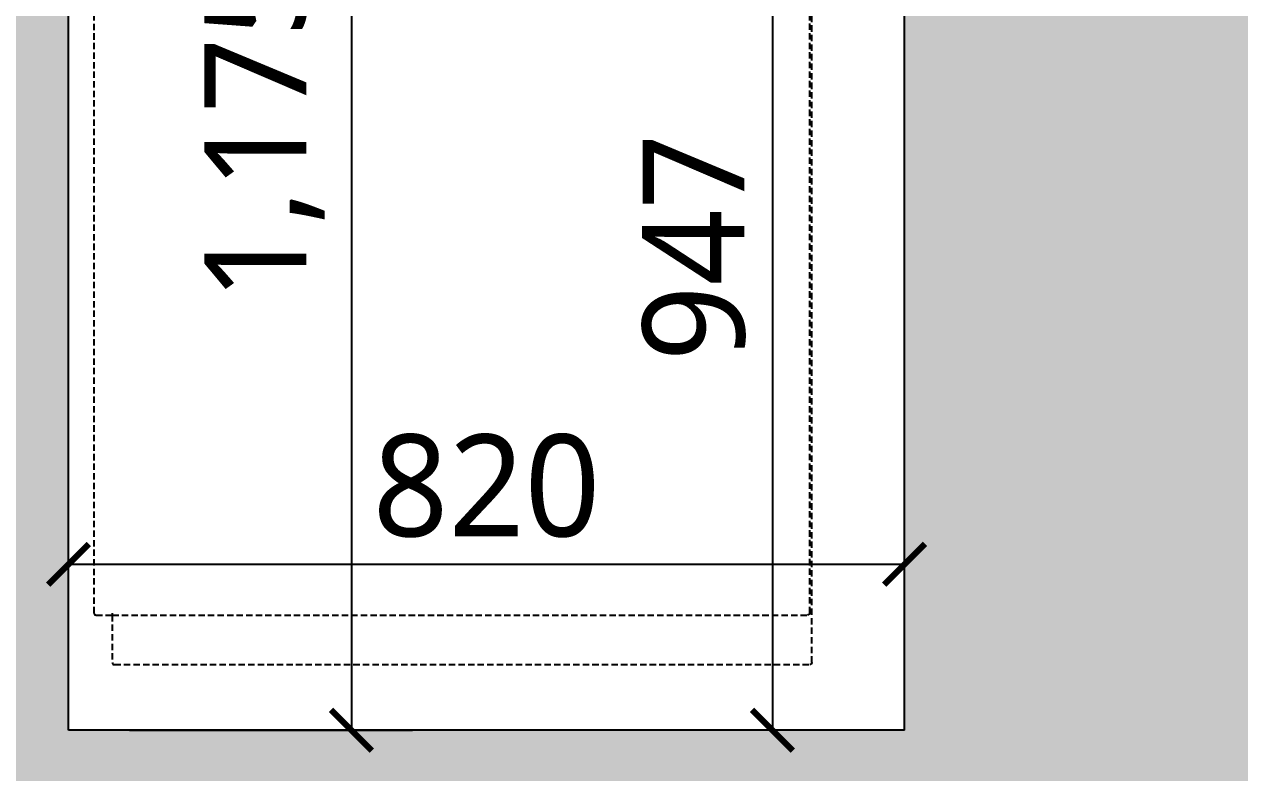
# Model space of a CAD drawing. Header units: millimetres. Extents: x 0 to 460473, y -68369 to 85219.
# Drawn here: x 222011 to 223203, y -31269 to -30536 of the extents above; entities that cross this region are included whole.
import ezdxf

# ---------------------------------------------------------------- set-up
doc = ezdxf.new("R2010")
doc.units = ezdxf.units.MM
doc.header["$LTSCALE"] = 50
doc.linetypes.add('HIDDEN2', pattern=[0.1875, 0.125, -0.0625])
for name, color, linetype in [('DIM', 7, 'Continuous'), ('ha', 8, 'Continuous'), ('hid', 8, 'HIDDEN2'), ('wall', 2, 'Continuous')]:
    doc.layers.add(name, color=color, linetype=linetype)
doc.styles.add('맑은 고딕', font='malgun.ttf')
doc.dimstyles.new('DH IN40', dxfattribs={"dimscale": 40, "dimtxt": 2.5, "dimasz": 1, "dimexe": 1.5, "dimexo": 1.5, "dimtad": 1, "dimdec": 7, "dimlunit": 6, "dimtxsty": '맑은 고딕', "dimblk": 'ARCHTICK', "dimcen": 2.5, "dimclrd": 256, "dimclre": 256, "dimclrt": 256, "dimadec": 0, "dimazin": 0, "dimtfac": 1, "dimtdec": 7, "dimtix": 1, "dimtmove": 0, "dimatfit": 3, "dimldrblk": 'ARCHTICK', "dimfxl": 1, "dimtfillclr": 1, "dimlwd": -1, "dimlwe": -1, "dimarcsym": 0})

# ---------------------------------------------------------------- blocks, each defined once
blk = doc.blocks.new('EWEDSF')
at = {"layer": 'ha', "transparency": 33554559}
h = blk.add_hatch(color=256, dxfattribs=at)
h.dxf.hatch_style = 1
h.paths.add_polyline_path([(221644, 39079.7), (221234, 39079.7), (221234, 28399.7), (221644, 28399.7), (221644, 28599.7), (221434, 28599.7), (221434, 29629.7), (222444, 29629.7), (222444, 29829.7), (221434, 29829.7), (221434, 34179.7), (222174, 34179.7), (222174, 34379.7), (221434, 34379.7), (221434, 36479.7), (222874, 36479.7), (222874, 34379.7), (222874, 34179.7), (224134, 34179.7), (224134, 34379.7), (223224, 34379.7), (223224, 37426.7), (223974, 37426.7), (223974, 37626.7), (222874, 37626.7), (222874, 36679.7), (222054, 36679.7), (222054, 37854.7), (221434, 37854.7), (221434, 38879.7), (221644, 38879.7)])
h.paths.add_polyline_path([(221434, 37754.7), (221954, 37754.7), (221954, 37454.7), (221954, 36679.7), (221434, 36679.7), (221434, 37454.7)], flags=16)
h.paths.add_polyline_path([(224484, 39079.2), (224244, 39079.2), (224244, 38879.7), (224484, 38879.7)])
h.paths.add_polyline_path([(226084, 37626.7), (225174, 37626.7), (225174, 37426.7), (226084, 37426.7)])
at = {"layer": 'wall', "color": 2}
for p, q in [((222054, 36679.7), (222054, 37854.7)), ((222874, 36679.7), (222874, 37626.7)), ((222054, 36679.7), (222054, 37242.2)), ((222874, 36679.7), (222054, 36679.7)), ((222874, 36679.7), (222454, 36679.7))]:
    blk.add_line(p, q, dxfattribs=at)
blk = doc.blocks.new('_ArchTick')
at = {"color": 0, "linetype": 'ByBlock', "const_width": 0.15}
blk.add_lwpolyline([(-0.5, -0.5), (0.5, 0.5)], dxfattribs=at)
blk = doc.blocks.new('*D484')
at = {"layer": 'Defpoints', "color": 0, "transparency": 16777216}
for p in [(222054, -30052.8), (222054, -31227.8), (222331.5, -31227.8)]:
    blk.add_point(p, dxfattribs=at)
at = {"layer": 'DIM', "transparency": 16777216}
for p, q in [((222114, -30052.8), (222391.5, -30052.8)), ((222331.5, -30052.8), (222331.5, -31227.8)), ((222114, -31227.8), (222391.5, -31227.8))]:
    blk.add_line(p, q, dxfattribs=at)
at = {"layer": 'DIM', "transparency": 16777216, "xscale": 40, "yscale": 40, "zscale": 40}
for p, rotation in [((222331.5, -30052.8), 90), ((222331.5, -31227.8), 270)]:
    blk.add_blockref('_ArchTick', p, dxfattribs=dict(at, rotation=rotation))
at = {"layer": 'DIM', "transparency": 16777216, "insert": (222246.2, -30640.3), "char_height": 100, "attachment_point": 5, "rotation": 90, "style": '맑은 고딕'}
blk.add_mtext('1,175', dxfattribs=at)
blk = doc.blocks.new('*D485')
at = {"layer": 'Defpoints', "color": 0, "transparency": 16777216}
for p in [(222874, -31065.1), (222054, -31227.8), (222874, -31227.8)]:
    blk.add_point(p, dxfattribs=at)
at = {"layer": 'DIM', "transparency": 16777216}
for p, q in [((222054, -31167.8), (222054, -31005.1)), ((222874, -31167.8), (222874, -31005.1)), ((222054, -31065.1), (222874, -31065.1))]:
    blk.add_line(p, q, dxfattribs=at)
at = {"layer": 'DIM', "transparency": 16777216, "xscale": 40, "yscale": 40, "zscale": 40, "rotation": 180}
blk.add_blockref('_ArchTick', (222054, -31065.1), dxfattribs=at)
at = {"layer": 'DIM', "transparency": 16777216, "xscale": 40, "yscale": 40, "zscale": 40}
blk.add_blockref('_ArchTick', (222874, -31065.1), dxfattribs=at)
at = {"layer": 'DIM', "transparency": 16777216, "insert": (222464, -30988.4), "char_height": 100, "attachment_point": 5, "style": '맑은 고딕'}
blk.add_mtext('820', dxfattribs=at)
blk = doc.blocks.new('*D486')
at = {"layer": 'Defpoints', "color": 0, "transparency": 16777216}
for p in [(222874, -30280.8), (222744.4, -31227.8), (222874, -31227.8)]:
    blk.add_point(p, dxfattribs=at)
at = {"layer": 'DIM', "transparency": 16777216}
for p, q in [((222814, -30280.8), (222684.4, -30280.8)), ((222744.4, -30280.8), (222744.4, -31227.8)), ((222814, -31227.8), (222684.4, -31227.8))]:
    blk.add_line(p, q, dxfattribs=at)
at = {"layer": 'DIM', "transparency": 16777216, "xscale": 40, "yscale": 40, "zscale": 40}
for p, rotation in [((222744.4, -30280.8), 90), ((222744.4, -31227.8), 270)]:
    blk.add_blockref('_ArchTick', p, dxfattribs=dict(at, rotation=rotation))
at = {"layer": 'DIM', "transparency": 16777216, "insert": (222667.7, -30754.3), "char_height": 100, "attachment_point": 5, "rotation": 90, "style": '맑은 고딕'}
blk.add_mtext('947', dxfattribs=at)

msp = doc.modelspace()

# ---------------------------------------------------------------- linework, layer by layer
at = {"layer": 'hid'}
for p, q in [((222078.99868442, -30319.39613886), (222078.99868442, -31112.99613886)), ((222780.99868442, -31112.99613886), (222780.99868442, -30319.39613886)), ((222782.99868442, -31161.52328172), (222782.99868442, -30319.56328172)), ((222078.99868442, -31112.99613886), (222079.06842223, -31113.46940797)), ((222079.06842223, -31113.46940797), (222079.27288315, -31113.91042458)), ((222079.27288315, -31113.91042458), (222079.59813351, -31114.28913412)), ((222079.59813351, -31114.28913412), (222080.02200803, -31114.57972817)), ((222080.02200803, -31114.57972817), (222080.51562037, -31114.76240323)), ((222080.51562037, -31114.76240323), (222081.04533165, -31114.82471029)), ((222081.04533165, -31114.82471029), (222096.99868442, -31114.82471029)), ((222096.99868442, -31112.99613886), (222096.99868442, -31113.91042458)), ((222096.99868442, -31114.28913412), (222096.99868442, -31114.82471029)), ((222096.99868442, -31114.82471029), (222778.95203719, -31114.82471029)), ((222096.99868442, -31114.82471029), (222096.99868442, -31161.52328172)), ((222779.48174847, -31114.76240323), (222778.95203719, -31114.82471029)), ((222779.9753608, -31114.57972817), (222779.48174847, -31114.76240323)), ((222780.39923532, -31114.28913412), (222779.9753608, -31114.57972817)), ((222780.72448568, -31113.91042458), (222780.39923532, -31114.28913412)), ((222780.92894661, -31113.46940797), (222780.72448568, -31113.91042458)), ((222780.99868442, -31112.99613886), (222780.92894661, -31113.46940797)), ((222096.99868442, -31161.52328172), (222097.06683277, -31162.02539067)), ((222097.06683277, -31162.02539067), (222097.26663361, -31162.49328172)), ((222097.26663361, -31162.49328172), (222097.58447086, -31162.89506888)), ((222097.58447086, -31162.89506888), (222097.99868442, -31163.203371)), ((222097.99868442, -31163.203371), (222098.48104633, -31163.39717782)), ((222098.48104633, -31163.39717782), (222098.99868442, -31163.46328172)), ((222098.99868442, -31163.46328172), (222780.99868442, -31163.46328172)), ((222781.51632251, -31163.39717782), (222780.99868442, -31163.46328172)), ((222781.99868442, -31163.203371), (222781.51632251, -31163.39717782)), ((222782.41289798, -31162.89506888), (222781.99868442, -31163.203371)), ((222782.73073523, -31162.49328172), (222782.41289798, -31162.89506888)), ((222782.93053607, -31162.02539067), (222782.73073523, -31162.49328172)), ((222782.99868442, -31161.52328172), (222782.93053607, -31162.02539067))]:
    msp.add_line(p, q, dxfattribs=at)

# ---------------------------------------------------------------- block references
at = {"layer": 'ha'}
msp.add_blockref('EWEDSF', (0, -67907.45838072), dxfattribs=at)

# ---------------------------------------------------------------- dimensions: what is measured, and where the dimension line sits
at = {"layer": 'DIM'}
for base, p1, p2, picture, middle in [((222331.4998988177, -31227.76328172), (222053.9986844184, -30052.76328172), (222053.9986844184, -31227.76328172), '*D484', (222246.1738118612, -30640.2632817201)), ((222744.3811364867, -31227.76328172), (222873.9986844184, -30280.76328172), (222873.9986844184, -31227.76328172), '*D486', (222667.7167343127, -30754.2632817201))]:
    dim = msp.add_linear_dim(base=base, p1=p1, p2=p2, angle=90, dimstyle='DH IN40', dxfattribs=at)
    dim.commit()
    dim.dimension.update_dxf_attribs({"geometry": picture, "text_midpoint": middle})
dim = msp.add_linear_dim(base=(222873.9986844184, -31065.0801726579), p1=(222053.9986844184, -31227.76328172), p2=(222873.9986844184, -31227.76328172), dimstyle='DH IN40', dxfattribs=at)
dim.commit()
dim.dimension.update_dxf_attribs({"geometry": '*D485', "text_midpoint": (222463.9986844184, -30988.4157704839)})

doc.saveas('drawing.dxf')
